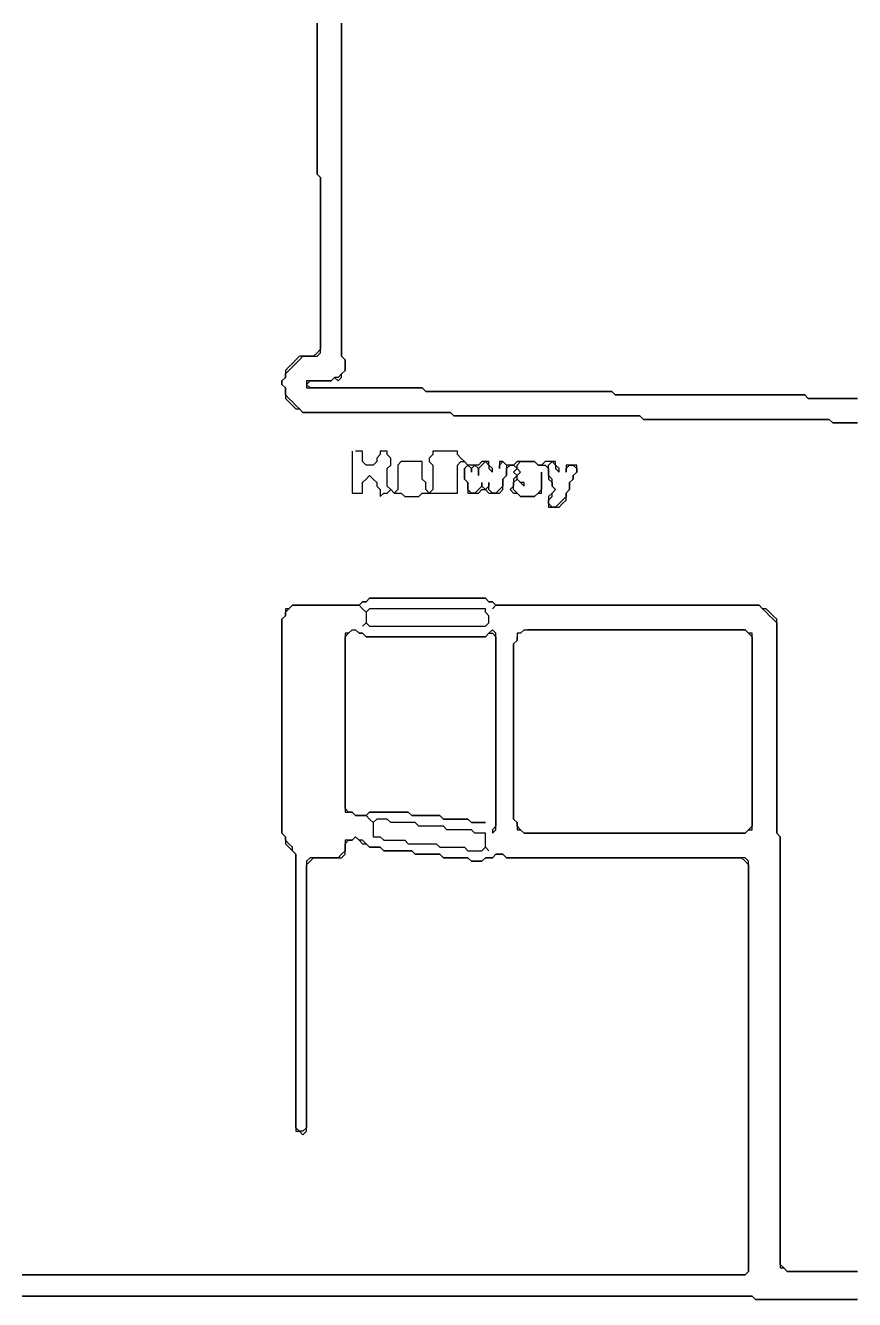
# Model space of a CAD drawing. Header units: metres. Extents: x 39 to 1548, y -1178 to -105.
# Drawn here: x 602.9 to 839.2, y -918 to -554.6 of the extents above; entities that cross this region are included whole.
import ezdxf

# ---------------------------------------------------------------- set-up
doc = ezdxf.new("R2010")
doc.units = ezdxf.units.M

msp = doc.modelspace()

# ---------------------------------------------------------------- linework, layer by layer
for points in [[(686, -554), (686, -555), (686, -556), (686, -557), (686, -558), (686, -559), (686, -560), (686, -561), (686, -562), (686, -563), (686, -564), (686, -565), (686, -566), (686, -567), (686, -568), (686, -569), (686, -570), (686, -571), (686, -572), (686, -573), (686, -574), (686, -575), (686, -576), (686, -577), (686, -578), (686, -579), (686, -580), (686, -581), (686, -582), (686, -583), (686, -584), (686, -585), (686, -586), (686, -587), (686, -588), (686, -589), (686, -590), (686, -591), (686, -592), (686, -593), (686, -594), (686, -595), (686, -596), (686, -597), (687, -598), (687, -599), (687, -600), (687, -601), (687, -602), (687, -603), (687, -604), (687, -605), (687, -606), (687, -607), (687, -608), (687, -609), (687, -610), (687, -611), (687, -612), (687, -613), (687, -614), (687, -615), (687, -616), (687, -617), (687, -618), (687, -619), (687, -620), (687, -621), (687, -622), (687, -623), (687, -624), (687, -625), (687, -626), (687, -627), (687, -628), (687, -629), (687, -630), (687, -631), (687, -632), (687, -633), (687, -634), (687, -635), (687, -636), (687, -637), (687, -638), (687, -639), (687, -640), (687, -641), (687, -642), (687, -643), (687, -644), (687, -645), (687, -646), (687, -647), (686, -648), (685, -649), (684, -649), (683, -649), (682, -649), (681, -649), (680, -650), (679, -651), (678, -652), (677, -653), (677, -654), (677, -655), (676, -656), (676, -657), (677, -658), (677, -659), (677, -660), (677, -661), (678, -662), (679, -663), (680, -664), (681, -664), (682, -665), (683, -665), (684, -665), (685, -665), (686, -665), (687, -665), (688, -665), (689, -665), (690, -665), (691, -665), (692, -665), (693, -665), (694, -665), (695, -665), (696, -665), (697, -665), (698, -665), (699, -665), (700, -665), (701, -665), (702, -665), (703, -665), (704, -665), (705, -665), (706, -665), (707, -665), (708, -665), (709, -665), (710, -665), (711, -665), (712, -665), (713, -665), (714, -665), (715, -665), (716, -665), (717, -665), (718, -665), (719, -665), (720, -665), (721, -665), (722, -665), (723, -665), (724, -665), (725, -666), (726, -666), (727, -666), (728, -666), (729, -666), (730, -666), (731, -666), (732, -666), (733, -666), (734, -666), (735, -666), (736, -666), (737, -666), (738, -666), (739, -666), (740, -666), (741, -666), (742, -666), (743, -666), (744, -666), (745, -666), (746, -666), (747, -666), (748, -666), (749, -666), (750, -666), (751, -666), (752, -666), (753, -666), (754, -666), (755, -666), (756, -666), (757, -666), (758, -666), (759, -666), (760, -666), (761, -666), (762, -666), (763, -666), (764, -666), (765, -666), (766, -666), (767, -666), (768, -666), (769, -666), (770, -666), (771, -666), (772, -666), (773, -666), (774, -666), (775, -666), (776, -666), (777, -666), (778, -666), (779, -667), (780, -667), (781, -667), (782, -667), (783, -667), (784, -667), (785, -667), (786, -667), (787, -667), (788, -667), (789, -667), (790, -667), (791, -667), (792, -667), (793, -667), (794, -667), (795, -667), (796, -667), (797, -667), (798, -667), (799, -667), (800, -667), (801, -667), (802, -667), (803, -667), (804, -667), (805, -667), (806, -667), (807, -667), (808, -667), (809, -667), (810, -667), (811, -667), (812, -667), (813, -667), (814, -667), (815, -667), (816, -667), (817, -667), (818, -667), (819, -667), (820, -667), (821, -667), (822, -667), (823, -667), (824, -667), (825, -667), (826, -667), (827, -667), (828, -667), (829, -667), (830, -667), (831, -667), (832, -667), (833, -668), (834, -668), (835, -668), (836, -668), (837, -668), (838, -668), (839, -668), (840, -668)], [(840, -668), (839, -668), (838, -668), (837, -668), (836, -668), (835, -668), (834, -668), (833, -668), (832, -667), (831, -667), (830, -667), (829, -667), (828, -667), (827, -667), (826, -667), (825, -667), (824, -667), (823, -667), (822, -667), (821, -667), (820, -667), (819, -667), (818, -667), (817, -667), (816, -667), (815, -667), (814, -667), (813, -667), (812, -667), (811, -667), (810, -667), (809, -667), (808, -667), (807, -667), (806, -667), (805, -667), (804, -667), (803, -667), (802, -667), (801, -667), (800, -667), (799, -667), (798, -667), (797, -667), (796, -667), (795, -667), (794, -667), (793, -667), (792, -667), (791, -667), (790, -667), (789, -667), (788, -667), (787, -667), (786, -667), (785, -667), (784, -667), (783, -667), (782, -667), (781, -667), (780, -667), (779, -667), (778, -666), (777, -666), (776, -666), (775, -666), (774, -666), (773, -666), (772, -666), (771, -666), (770, -666), (769, -666), (768, -666), (767, -666), (766, -666), (765, -666), (764, -666), (763, -666), (762, -666), (761, -666), (760, -666), (759, -666), (758, -666), (757, -666), (756, -666), (755, -666), (754, -666), (753, -666), (752, -666), (751, -666), (750, -666), (749, -666), (748, -666), (747, -666), (746, -666), (745, -666), (744, -666), (743, -666), (742, -666), (741, -666), (740, -666), (739, -666), (738, -666), (737, -666), (736, -666), (735, -666), (734, -666), (733, -666), (732, -666), (731, -666), (730, -666), (729, -666), (728, -666), (727, -666), (726, -666), (725, -666), (724, -665), (723, -665), (722, -665), (721, -665), (720, -665), (719, -665), (718, -665), (717, -665), (716, -665), (715, -665), (714, -665), (713, -665), (712, -665), (711, -665), (710, -665), (709, -665), (708, -665), (707, -665), (706, -665), (705, -665), (704, -665), (703, -665), (702, -665), (701, -665), (700, -665), (699, -665), (698, -665), (697, -665), (696, -665), (695, -665), (694, -665), (693, -665), (692, -665), (691, -665), (690, -665), (689, -665), (688, -665), (687, -665), (686, -665), (685, -665), (684, -665), (683, -665), (682, -665), (681, -664), (680, -663), (679, -662), (678, -661), (677, -660), (677, -659), (677, -658), (676, -657), (676, -656), (677, -655), (677, -654), (678, -653), (679, -652), (680, -651), (681, -650), (682, -649), (683, -649), (684, -649), (685, -649), (686, -649), (687, -648), (687, -647), (687, -646), (687, -645), (687, -644), (687, -643), (687, -642), (687, -641), (687, -640), (687, -639), (687, -638), (687, -637), (687, -636), (687, -635), (687, -634), (687, -633), (687, -632), (687, -631), (687, -630), (687, -629), (687, -628), (687, -627), (687, -626), (687, -625), (687, -624), (687, -623), (687, -622), (687, -621), (687, -620), (687, -619), (687, -618), (687, -617), (687, -616), (687, -615), (687, -614), (687, -613), (687, -612), (687, -611), (687, -610), (687, -609), (687, -608), (687, -607), (687, -606), (687, -605), (687, -604), (687, -603), (687, -602), (687, -601), (687, -600), (687, -599), (687, -598), (686, -597), (686, -596), (686, -595), (686, -594), (686, -593), (686, -592), (686, -591), (686, -590), (686, -589), (686, -588), (686, -587), (686, -586), (686, -585), (686, -584), (686, -583), (686, -582), (686, -581), (686, -580), (686, -579), (686, -578), (686, -577), (686, -576), (686, -575), (686, -574), (686, -573), (686, -572), (686, -571), (686, -570), (686, -569), (686, -568), (686, -567), (686, -566), (686, -565), (686, -564), (686, -563), (686, -562), (686, -561), (686, -560), (686, -559), (686, -558), (686, -557), (686, -556), (686, -555), (686, -554)], [(840, -661), (839, -661), (838, -661), (837, -661), (836, -661), (835, -661), (834, -661), (833, -661), (832, -661), (831, -661), (830, -661), (829, -661), (828, -661), (827, -661), (826, -661), (825, -660), (824, -660), (823, -660), (822, -660), (821, -660), (820, -660), (819, -660), (818, -660), (817, -660), (816, -660), (815, -660), (814, -660), (813, -660), (812, -660), (811, -660), (810, -660), (809, -660), (808, -660), (807, -660), (806, -660), (805, -660), (804, -660), (803, -660), (802, -660), (801, -660), (800, -660), (799, -660), (798, -660), (797, -660), (796, -660), (795, -660), (794, -660), (793, -660), (792, -660), (791, -660), (790, -660), (789, -660), (788, -660), (787, -660), (786, -660), (785, -660), (784, -660), (783, -660), (782, -660), (781, -660), (780, -660), (779, -660), (778, -660), (777, -660), (776, -660), (775, -660), (774, -660), (773, -660), (772, -660), (771, -660), (770, -659), (769, -659), (768, -659), (767, -659), (766, -659), (765, -659), (764, -659), (763, -659), (762, -659), (761, -659), (760, -659), (759, -659), (758, -659), (757, -659), (756, -659), (755, -659), (754, -659), (753, -659), (752, -659), (751, -659), (750, -659), (749, -659), (748, -659), (747, -659), (746, -659), (745, -659), (744, -659), (743, -659), (742, -659), (741, -659), (740, -659), (739, -659), (738, -659), (737, -659), (736, -659), (735, -659), (734, -659), (733, -659), (732, -659), (731, -659), (730, -659), (729, -659), (728, -659), (727, -659), (726, -659), (725, -659), (724, -659), (723, -659), (722, -659), (721, -659), (720, -659), (719, -659), (718, -659), (717, -659), (716, -658), (715, -658), (714, -658), (713, -658), (712, -658), (711, -658), (710, -658), (709, -658), (708, -658), (707, -658), (706, -658), (705, -658), (704, -658), (703, -658), (702, -658), (701, -658), (700, -658), (699, -658), (698, -658), (697, -658), (696, -658), (695, -658), (694, -658), (693, -658), (692, -658), (691, -658), (690, -658), (689, -658), (688, -658), (687, -658), (686, -658), (685, -658), (684, -658), (683, -657), (684, -656), (685, -656), (686, -656), (687, -656), (688, -656), (689, -656), (690, -656), (691, -655), (692, -656), (693, -655), (693, -654), (694, -653), (694, -652), (694, -651), (694, -650), (693, -649), (693, -648), (693, -647), (693, -646), (693, -645), (693, -644), (693, -643), (693, -642), (693, -641), (693, -640), (693, -639), (693, -638), (693, -637), (693, -636), (693, -635), (693, -634), (693, -633), (693, -632), (693, -631), (693, -630), (693, -629), (693, -628), (693, -627), (693, -626), (693, -625), (693, -624), (693, -623), (693, -622), (693, -621), (693, -620), (693, -619), (693, -618), (693, -617), (693, -616), (693, -615), (693, -614), (693, -613), (693, -612), (693, -611), (693, -610), (693, -609), (693, -608), (693, -607), (693, -606), (693, -605), (693, -604), (693, -603), (693, -602), (693, -601), (693, -600), (693, -599), (693, -598), (693, -597), (693, -596), (693, -595), (693, -594), (693, -593), (693, -592), (693, -591), (693, -590), (693, -589), (693, -588), (693, -587), (693, -586), (693, -585), (693, -584), (693, -583), (693, -582), (693, -581), (693, -580), (693, -579), (693, -578), (693, -577), (693, -576), (693, -575), (693, -574), (693, -573), (693, -572), (693, -571), (693, -570), (693, -569), (693, -568), (693, -567), (693, -566), (693, -565), (693, -564), (693, -563), (693, -562), (693, -561), (693, -560), (693, -559), (693, -558), (693, -557), (693, -556), (693, -555), (693, -554)], [(693, -554), (693, -555), (693, -556), (693, -557), (693, -558), (693, -559), (693, -560), (693, -561), (693, -562), (693, -563), (693, -564), (693, -565), (693, -566), (693, -567), (693, -568), (693, -569), (693, -570), (693, -571), (693, -572), (693, -573), (693, -574), (693, -575), (693, -576), (693, -577), (693, -578), (693, -579), (693, -580), (693, -581), (693, -582), (693, -583), (693, -584), (693, -585), (693, -586), (693, -587), (693, -588), (693, -589), (693, -590), (693, -591), (693, -592), (693, -593), (693, -594), (693, -595), (693, -596), (693, -597), (693, -598), (693, -599), (693, -600), (693, -601), (693, -602), (693, -603), (693, -604), (693, -605), (693, -606), (693, -607), (693, -608), (693, -609), (693, -610), (693, -611), (693, -612), (693, -613), (693, -614), (693, -615), (693, -616), (693, -617), (693, -618), (693, -619), (693, -620), (693, -621), (693, -622), (693, -623), (693, -624), (693, -625), (693, -626), (693, -627), (693, -628), (693, -629), (693, -630), (693, -631), (693, -632), (693, -633), (693, -634), (693, -635), (693, -636), (693, -637), (693, -638), (693, -639), (693, -640), (693, -641), (693, -642), (693, -643), (693, -644), (693, -645), (693, -646), (693, -647), (693, -648), (693, -649), (694, -650), (694, -651), (694, -652), (694, -653), (693, -654), (692, -655), (691, -655), (690, -656), (689, -656), (688, -656), (687, -656), (686, -656), (685, -656), (684, -656), (683, -656), (683, -657), (683, -658), (684, -658), (685, -658), (686, -658), (687, -658), (688, -658), (689, -658), (690, -658), (691, -658), (692, -658), (693, -658), (694, -658), (695, -658), (696, -658), (697, -658), (698, -658), (699, -658), (700, -658), (701, -658), (702, -658), (703, -658), (704, -658), (705, -658), (706, -658), (707, -658), (708, -658), (709, -658), (710, -658), (711, -658), (712, -658), (713, -658), (714, -658), (715, -658), (716, -658), (717, -659), (718, -659), (719, -659), (720, -659), (721, -659), (722, -659), (723, -659), (724, -659), (725, -659), (726, -659), (727, -659), (728, -659), (729, -659), (730, -659), (731, -659), (732, -659), (733, -659), (734, -659), (735, -659), (736, -659), (737, -659), (738, -659), (739, -659), (740, -659), (741, -659), (742, -659), (743, -659), (744, -659), (745, -659), (746, -659), (747, -659), (748, -659), (749, -659), (750, -659), (751, -659), (752, -659), (753, -659), (754, -659), (755, -659), (756, -659), (757, -659), (758, -659), (759, -659), (760, -659), (761, -659), (762, -659), (763, -659), (764, -659), (765, -659), (766, -659), (767, -659), (768, -659), (769, -659), (770, -659), (771, -660), (772, -660), (773, -660), (774, -660), (775, -660), (776, -660), (777, -660), (778, -660), (779, -660), (780, -660), (781, -660), (782, -660), (783, -660), (784, -660), (785, -660), (786, -660), (787, -660), (788, -660), (789, -660), (790, -660), (791, -660), (792, -660), (793, -660), (794, -660), (795, -660), (796, -660), (797, -660), (798, -660), (799, -660), (800, -660), (801, -660), (802, -660), (803, -660), (804, -660), (805, -660), (806, -660), (807, -660), (808, -660), (809, -660), (810, -660), (811, -660), (812, -660), (813, -660), (814, -660), (815, -660), (816, -660), (817, -660), (818, -660), (819, -660), (820, -660), (821, -660), (822, -660), (823, -660), (824, -660), (825, -660), (826, -661), (827, -661), (828, -661), (829, -661), (830, -661), (831, -661), (832, -661), (833, -661), (834, -661), (835, -661), (836, -661), (837, -661), (838, -661), (839, -661), (840, -661)], [(696, -676), (696, -677), (696, -678), (696, -679), (696, -680), (696, -681), (696, -682), (696, -683), (696, -684), (696, -685), (696, -686), (696, -687), (696, -688), (697, -688), (698, -688), (699, -688), (699, -687), (699, -686), (699, -685), (700, -684), (701, -683), (702, -684), (703, -685), (703, -686), (704, -687), (704, -688), (704, -689), (705, -688), (706, -688), (707, -687), (708, -688), (709, -688), (710, -688), (711, -689), (712, -689), (713, -689), (714, -689), (715, -689), (716, -688), (717, -688), (718, -688), (719, -688), (720, -688), (721, -688), (722, -688), (723, -688), (724, -688), (725, -688), (726, -688), (726, -687), (726, -686), (726, -685), (726, -684), (726, -683), (726, -682), (726, -681), (726, -680), (727, -679), (728, -679), (729, -680), (728, -681), (728, -682), (728, -683), (728, -684), (729, -685), (729, -686), (729, -687), (729, -688), (730, -688), (731, -688), (732, -688), (733, -687), (734, -687), (735, -688), (736, -688), (737, -688), (738, -688), (739, -687), (739, -686), (739, -685), (739, -684), (740, -683), (740, -682), (740, -681), (741, -680), (742, -680), (743, -681), (742, -682), (743, -683), (742, -684), (742, -685), (742, -686), (741, -687), (742, -688), (743, -688), (744, -689), (745, -689), (746, -689), (747, -689), (748, -689), (749, -688), (750, -688), (750, -687), (750, -686), (750, -685), (750, -684), (750, -683), (750, -682), (750, -683), (750, -684), (750, -685), (750, -686), (750, -687), (749, -688), (748, -689), (747, -689), (746, -689), (745, -689), (744, -689), (743, -688), (742, -687), (742, -686), (742, -685), (743, -684), (744, -685), (745, -686), (745, -685), (744, -685), (743, -684), (743, -683), (744, -682), (743, -681), (743, -680), (744, -679), (745, -679), (746, -679), (747, -679), (748, -679), (749, -680), (750, -680), (751, -680), (752, -681), (752, -682), (752, -683), (752, -684), (753, -685), (753, -686), (754, -687), (753, -688), (752, -689), (752, -690), (752, -691), (752, -692), (753, -692), (754, -692), (755, -692), (756, -691), (757, -690), (757, -689), (757, -688), (758, -687), (758, -686), (758, -685), (759, -684), (759, -683), (760, -682), (760, -681), (760, -680), (759, -680), (758, -680), (757, -680), (757, -681), (757, -682), (757, -681), (758, -680), (759, -680), (760, -681), (760, -682), (759, -683), (759, -684), (758, -685), (758, -686), (758, -687), (757, -688), (757, -689), (756, -690), (755, -691), (754, -692), (753, -692), (752, -691), (752, -690), (753, -689), (753, -688), (754, -687), (753, -686), (753, -685), (753, -684), (752, -683), (752, -682), (752, -681), (752, -680), (753, -679), (754, -680), (754, -681), (755, -682), (755, -681), (754, -680), (754, -679), (753, -679), (752, -679), (751, -679), (750, -680), (749, -680), (748, -679), (747, -679), (746, -679), (745, -679), (744, -679), (743, -679), (742, -680), (741, -680), (740, -680), (739, -679), (738, -679), (738, -680), (738, -681), (738, -680), (739, -679), (740, -680), (740, -681), (740, -682), (740, -683), (739, -684), (739, -685), (739, -686), (738, -687), (737, -688), (736, -688), (735, -687), (735, -686), (735, -685), (735, -686), (734, -687), (733, -686), (733, -685), (733, -686), (732, -687), (731, -688), (730, -688), (729, -687), (729, -686), (729, -685), (728, -684), (728, -683), (728, -682), (728, -681), (729, -680), (730, -681), (730, -682), (730, -681), (731, -680), (732, -681), (732, -682), (732, -683), (732, -682), (732, -681), (733, -680), (734, -679), (735, -680), (735, -681), (736, -682), (736, -681), (735, -680), (735, -679), (734, -679), (733, -679), (732, -680), (731, -680), (730, -680), (729, -680), (728, -679), (727, -678), (726, -677), (726, -676), (725, -676), (724, -676), (723, -676), (722, -676), (721, -676), (720, -676), (719, -676), (719, -677), (718, -678), (718, -679), (719, -680), (719, -681), (719, -682), (719, -683), (719, -684), (719, -685), (719, -686), (719, -687), (718, -688), (717, -687), (717, -686), (717, -685), (716, -684), (716, -683), (716, -682), (716, -681), (716, -680), (716, -679), (715, -679), (714, -679), (713, -679), (712, -679), (711, -679), (710, -679), (709, -680), (709, -681), (709, -682), (709, -683), (709, -684), (709, -685), (709, -686), (709, -687), (708, -688), (707, -687), (706, -686), (706, -685), (706, -684), (706, -683), (706, -682), (706, -681), (707, -680), (707, -679), (707, -678), (706, -677), (706, -676), (705, -676), (704, -676), (704, -677), (703, -678), (703, -679), (702, -680), (701, -680), (700, -680), (699, -679), (699, -678), (699, -677), (699, -676), (698, -676), (697, -676)], [(840, -910), (839, -910), (838, -910), (837, -910), (836, -910), (835, -910), (834, -910), (833, -910), (832, -910), (831, -910), (830, -910), (829, -910), (828, -910), (827, -910), (826, -910), (825, -910), (824, -910), (823, -910), (822, -910), (821, -910), (820, -910), (819, -909), (818, -908), (818, -907), (818, -906), (818, -905), (818, -904), (818, -903), (818, -902), (818, -901), (818, -900), (818, -899), (818, -898), (818, -897), (818, -896), (818, -895), (818, -894), (818, -893), (818, -892), (818, -891), (818, -890), (818, -889), (818, -888), (818, -887), (818, -886), (818, -885), (818, -884), (818, -883), (818, -882), (818, -881), (818, -880), (818, -879), (818, -878), (818, -877), (818, -876), (818, -875), (818, -874), (818, -873), (818, -872), (818, -871), (818, -870), (818, -869), (818, -868), (818, -867), (818, -866), (818, -865), (818, -864), (818, -863), (818, -862), (818, -861), (818, -860), (818, -859), (818, -858), (818, -857), (818, -856), (818, -855), (818, -854), (818, -853), (818, -852), (818, -851), (818, -850), (818, -849), (818, -848), (818, -847), (818, -846), (818, -845), (818, -844), (818, -843), (818, -842), (818, -841), (818, -840), (818, -839), (818, -838), (818, -837), (818, -836), (818, -835), (818, -834), (818, -833), (818, -832), (818, -831), (818, -830), (818, -829), (818, -828), (818, -827), (818, -826), (818, -825), (818, -824), (818, -823), (818, -822), (818, -821), (818, -820), (818, -819), (818, -818), (818, -817), (818, -816), (818, -815), (818, -814), (818, -813), (818, -812), (818, -811), (818, -810), (818, -809), (818, -808), (818, -807), (818, -806), (818, -805), (818, -804), (818, -803), (818, -802), (818, -801), (818, -800), (818, -799), (818, -798), (818, -797), (818, -796), (818, -795), (818, -794), (818, -793), (818, -792), (818, -791), (818, -790), (818, -789), (818, -788), (818, -787), (818, -786), (817, -785), (817, -784), (817, -783), (817, -782), (817, -781), (817, -780), (817, -779), (817, -778), (817, -777), (817, -776), (817, -775), (817, -774), (817, -773), (817, -772), (817, -771), (817, -770), (817, -769), (817, -768), (817, -767), (817, -766), (817, -765), (817, -764), (817, -763), (817, -762), (817, -761), (817, -760), (817, -759), (817, -758), (817, -757), (817, -756), (817, -755), (817, -754), (817, -753), (817, -752), (817, -751), (817, -750), (817, -749), (817, -748), (817, -747), (817, -746), (817, -745), (817, -744), (817, -743), (817, -742), (817, -741), (817, -740), (817, -739), (817, -738), (817, -737), (817, -736), (817, -735), (817, -734), (817, -733), (817, -732), (817, -731), (817, -730), (817, -729), (817, -728), (817, -727), (817, -726), (817, -725), (817, -724), (816, -723), (815, -722), (814, -721), (813, -721), (812, -720), (811, -720), (810, -720), (809, -720), (808, -720), (807, -720), (806, -720), (805, -720), (804, -720), (803, -720), (802, -720), (801, -720), (800, -720), (799, -720), (798, -720), (797, -720), (796, -720), (795, -720), (794, -720), (793, -720), (792, -720), (791, -720), (790, -720), (789, -720), (788, -720), (787, -720), (786, -720), (785, -720), (784, -720), (783, -720), (782, -720), (781, -720), (780, -720), (779, -720), (778, -720), (777, -720), (776, -720), (775, -720), (774, -720), (773, -720), (772, -720), (771, -720), (770, -720), (769, -720), (768, -720), (767, -720), (766, -720), (765, -720), (764, -720), (763, -720), (762, -720), (761, -720), (760, -720), (759, -720), (758, -720), (757, -720), (756, -720), (755, -720), (754, -720), (753, -720), (752, -720), (751, -720), (750, -720), (749, -720), (748, -720), (747, -720), (746, -720), (745, -720), (744, -720), (743, -720), (742, -720), (741, -720), (740, -720), (739, -720), (738, -720), (737, -720), (736, -719), (735, -719), (734, -718), (733, -718), (732, -718), (731, -718), (730, -718), (729, -718), (728, -718), (727, -718), (726, -718), (725, -718), (724, -718), (723, -718), (722, -718), (721, -718), (720, -718), (719, -718), (718, -718), (717, -718), (716, -718), (715, -718), (714, -718), (713, -718), (712, -718), (711, -718), (710, -718), (709, -718), (708, -718), (707, -718), (706, -718), (705, -718), (704, -718), (703, -718), (702, -718), (701, -718), (700, -719), (699, -719), (698, -720), (697, -720), (696, -720), (695, -720), (694, -720), (693, -720), (692, -720), (691, -720), (690, -720), (689, -720), (688, -720), (687, -720), (686, -720), (685, -720), (684, -720), (683, -720), (682, -720), (681, -720), (680, -720), (679, -720), (678, -721), (677, -721), (677, -722), (677, -723), (676, -724), (676, -725), (676, -726), (676, -727), (676, -728), (676, -729), (676, -730), (676, -731), (676, -732), (676, -733), (676, -734), (676, -735), (676, -736), (676, -737), (676, -738), (676, -739), (676, -740), (676, -741), (676, -742), (676, -743), (676, -744), (676, -745), (676, -746), (676, -747), (676, -748), (676, -749), (676, -750), (676, -751), (676, -752), (676, -753), (676, -754), (676, -755), (676, -756), (676, -757), (676, -758), (676, -759), (676, -760), (676, -761), (676, -762), (676, -763), (676, -764), (676, -765), (676, -766), (676, -767), (676, -768), (676, -769), (676, -770), (676, -771), (676, -772), (676, -773), (676, -774), (676, -775), (676, -776), (676, -777), (676, -778), (676, -779), (676, -780), (676, -781), (676, -782), (676, -783), (676, -784), (676, -785), (677, -786), (677, -787), (677, -788), (678, -789), (679, -790), (680, -791), (680, -792), (680, -793), (680, -794), (680, -795), (680, -796), (680, -797), (680, -798), (680, -799), (680, -800), (680, -801), (680, -802), (680, -803), (680, -804), (680, -805), (680, -806), (680, -807), (680, -808), (680, -809), (680, -810), (680, -811), (680, -812), (680, -813), (680, -814), (680, -815), (680, -816), (680, -817), (680, -818), (680, -819), (680, -820), (680, -821), (680, -822), (680, -823), (680, -824), (680, -825), (680, -826), (680, -827), (680, -828), (680, -829), (680, -830), (680, -831), (680, -832), (680, -833), (680, -834), (680, -835), (680, -836), (680, -837), (680, -838), (680, -839), (680, -840), (680, -841), (680, -842), (680, -843), (680, -844), (680, -845), (680, -846), (680, -847), (680, -848), (680, -849), (680, -850), (680, -851), (680, -852), (680, -853), (680, -854), (680, -855), (680, -856), (680, -857), (680, -858), (680, -859), (680, -860), (680, -861), (680, -862), (680, -863), (680, -864), (680, -865), (680, -866), (680, -867), (680, -868), (680, -869), (680, -870), (681, -870), (682, -871), (683, -870), (683, -869), (683, -868), (683, -867), (683, -866), (683, -865), (683, -864), (683, -863), (683, -862), (683, -861), (683, -860), (683, -859), (683, -858), (683, -857), (683, -856), (683, -855), (683, -854), (683, -853), (683, -852), (683, -851), (683, -850), (683, -849), (683, -848), (683, -847), (683, -846), (683, -845), (683, -844), (683, -843), (683, -842), (683, -841), (683, -840), (683, -839), (683, -838), (683, -837), (683, -836), (683, -835), (683, -834), (683, -833), (683, -832), (683, -831), (683, -830), (683, -829), (683, -828), (683, -827), (683, -826), (683, -825), (683, -824), (683, -823), (683, -822), (683, -821), (683, -820), (683, -819), (683, -818), (683, -817), (683, -816), (683, -815), (683, -814), (683, -813), (683, -812), (683, -811), (683, -810), (683, -809), (683, -808), (683, -807), (683, -806), (683, -805), (683, -804), (683, -803), (683, -802), (683, -801), (683, -800), (683, -799), (683, -798), (683, -797), (683, -796), (683, -795), (683, -794), (684, -793), (685, -792), (686, -792), (687, -792), (688, -792), (689, -792), (690, -792), (691, -792), (692, -792), (693, -792), (694, -791), (694, -790), (694, -789), (694, -788), (695, -787), (696, -787), (697, -786), (698, -787), (699, -788), (700, -788), (701, -789), (702, -789), (703, -789), (704, -789), (705, -790), (706, -790), (707, -790), (708, -790), (709, -790), (710, -790), (711, -790), (712, -790), (713, -790), (714, -791), (715, -791), (716, -791), (717, -791), (718, -791), (719, -791), (720, -791), (721, -791), (722, -792), (723, -792), (724, -792), (725, -792), (726, -792), (727, -792), (728, -792), (729, -792), (730, -793), (731, -793), (732, -793), (733, -793), (734, -792), (735, -792), (736, -792), (737, -791), (738, -791), (739, -791), (740, -792), (741, -792), (742, -792), (743, -792), (744, -792), (745, -792), (746, -792), (747, -792), (748, -792), (749, -792), (750, -792), (751, -792), (752, -792), (753, -792), (754, -792), (755, -792), (756, -792), (757, -792), (758, -792), (759, -792), (760, -792), (761, -792), (762, -792), (763, -792), (764, -792), (765, -792), (766, -792), (767, -792), (768, -792), (769, -792), (770, -792), (771, -792), (772, -792), (773, -792), (774, -792), (775, -792), (776, -792), (777, -792), (778, -792), (779, -792), (780, -792), (781, -792), (782, -792), (783, -792), (784, -792), (785, -792), (786, -792), (787, -792), (788, -792), (789, -792), (790, -792), (791, -792), (792, -792), (793, -792), (794, -792), (795, -792), (796, -792), (797, -792), (798, -792), (799, -792), (800, -792), (801, -792), (802, -792), (803, -792), (804, -792), (805, -792), (806, -792), (807, -792), (808, -793), (809, -794), (809, -795), (809, -796), (809, -797), (809, -798), (809, -799), (809, -800), (809, -801), (809, -802), (809, -803), (809, -804), (809, -805), (809, -806), (809, -807), (809, -808), (809, -809), (809, -810), (809, -811), (809, -812), (809, -813), (809, -814), (809, -815), (809, -816), (809, -817), (809, -818), (809, -819), (809, -820), (809, -821), (809, -822), (809, -823), (809, -824), (809, -825), (809, -826), (809, -827), (809, -828), (809, -829), (809, -830), (809, -831), (809, -832), (809, -833), (809, -834), (809, -835), (809, -836), (809, -837), (809, -838), (809, -839), (809, -840), (809, -841), (809, -842), (809, -843), (809, -844), (809, -845), (809, -846), (809, -847), (809, -848), (809, -849), (809, -850), (809, -851), (809, -852), (809, -853), (809, -854), (809, -855), (809, -856), (809, -857), (809, -858), (809, -859), (809, -860), (809, -861), (809, -862), (809, -863), (809, -864), (809, -865), (809, -866), (809, -867), (809, -868), (809, -869), (809, -870), (809, -871), (809, -872), (809, -873), (809, -874), (809, -875), (809, -876), (809, -877), (809, -878), (809, -879), (809, -880), (809, -881), (809, -882), (809, -883), (809, -884), (809, -885), (809, -886), (809, -887), (809, -888), (809, -889), (809, -890), (809, -891), (809, -892), (809, -893), (809, -894), (809, -895), (809, -896), (809, -897), (809, -898), (809, -899), (809, -900), (809, -901), (809, -902), (809, -903), (809, -904), (809, -905), (809, -906), (809, -907), (809, -908), (809, -909), (809, -910), (808, -911), (807, -911), (806, -911), (805, -911), (804, -911), (803, -911), (802, -911), (801, -911), (800, -911), (799, -911), (798, -911), (797, -911), (796, -911), (795, -911), (794, -911), (793, -911), (792, -911), (791, -911), (790, -911), (789, -911), (788, -911), (787, -911), (786, -911), (785, -911), (784, -911), (783, -911), (782, -911), (781, -911), (780, -911), (779, -911), (778, -911), (777, -911), (776, -911), (775, -911), (774, -911), (773, -911), (772, -911), (771, -911), (770, -911), (769, -911), (768, -911), (767, -911), (766, -911), (765, -911), (764, -911), (763, -911), (762, -911), (761, -911), (760, -911), (759, -911), (758, -911), (757, -911), (756, -911), (755, -911), (754, -911), (753, -911), (752, -911), (751, -911), (750, -911), (749, -911), (748, -911), (747, -911), (746, -911), (745, -911), (744, -911), (743, -911), (742, -911), (741, -911), (740, -911), (739, -911), (738, -911), (737, -911), (736, -911), (735, -911), (734, -911), (733, -911), (732, -911), (731, -911), (730, -911), (729, -911), (728, -911), (727, -911), (726, -911), (725, -911), (724, -911), (723, -911), (722, -911), (721, -911), (720, -911), (719, -911), (718, -911), (717, -911), (716, -911), (715, -911), (714, -911), (713, -911), (712, -911), (711, -911), (710, -911), (709, -911), (708, -911), (707, -911), (706, -911), (705, -911), (704, -911), (703, -911), (702, -911), (701, -911), (700, -911), (699, -911), (698, -911), (697, -911), (696, -911), (695, -911), (694, -911), (693, -911), (692, -911), (691, -911), (690, -911), (689, -911), (688, -911), (687, -911), (686, -911), (685, -911), (684, -911), (683, -911), (682, -911), (681, -911), (680, -911), (679, -911), (678, -911), (677, -911), (676, -911), (675, -911), (674, -911), (673, -911), (672, -911), (671, -911), (670, -911), (669, -911), (668, -911), (667, -911), (666, -911), (665, -911), (664, -911), (663, -911), (662, -911), (661, -911), (660, -911), (659, -911), (658, -911), (657, -911), (656, -911), (655, -911), (654, -911), (653, -911), (652, -911), (651, -911), (650, -911), (649, -911), (648, -911), (647, -911), (646, -911), (645, -911), (644, -911), (643, -911), (642, -911), (641, -911), (640, -911), (639, -911), (638, -911), (637, -911), (636, -911), (635, -911), (634, -911), (633, -911), (632, -911), (631, -911), (630, -911), (629, -911), (628, -911), (627, -911), (626, -911), (625, -911), (624, -911), (623, -911), (622, -911), (621, -911), (620, -911), (619, -911), (618, -911), (617, -911), (616, -911), (615, -911), (614, -911), (613, -911), (612, -911), (611, -911), (610, -911), (609, -911), (608, -911), (607, -911), (606, -911), (605, -911), (604, -911), (603, -911), (602, -911)], [(602, -911), (603, -911), (604, -911), (605, -911), (606, -911), (607, -911), (608, -911), (609, -911), (610, -911), (611, -911), (612, -911), (613, -911), (614, -911), (615, -911), (616, -911), (617, -911), (618, -911), (619, -911), (620, -911), (621, -911), (622, -911), (623, -911), (624, -911), (625, -911), (626, -911), (627, -911), (628, -911), (629, -911), (630, -911), (631, -911), (632, -911), (633, -911), (634, -911), (635, -911), (636, -911), (637, -911), (638, -911), (639, -911), (640, -911), (641, -911), (642, -911), (643, -911), (644, -911), (645, -911), (646, -911), (647, -911), (648, -911), (649, -911), (650, -911), (651, -911), (652, -911), (653, -911), (654, -911), (655, -911), (656, -911), (657, -911), (658, -911), (659, -911), (660, -911), (661, -911), (662, -911), (663, -911), (664, -911), (665, -911), (666, -911), (667, -911), (668, -911), (669, -911), (670, -911), (671, -911), (672, -911), (673, -911), (674, -911), (675, -911), (676, -911), (677, -911), (678, -911), (679, -911), (680, -911), (681, -911), (682, -911), (683, -911), (684, -911), (685, -911), (686, -911), (687, -911), (688, -911), (689, -911), (690, -911), (691, -911), (692, -911), (693, -911), (694, -911), (695, -911), (696, -911), (697, -911), (698, -911), (699, -911), (700, -911), (701, -911), (702, -911), (703, -911), (704, -911), (705, -911), (706, -911), (707, -911), (708, -911), (709, -911), (710, -911), (711, -911), (712, -911), (713, -911), (714, -911), (715, -911), (716, -911), (717, -911), (718, -911), (719, -911), (720, -911), (721, -911), (722, -911), (723, -911), (724, -911), (725, -911), (726, -911), (727, -911), (728, -911), (729, -911), (730, -911), (731, -911), (732, -911), (733, -911), (734, -911), (735, -911), (736, -911), (737, -911), (738, -911), (739, -911), (740, -911), (741, -911), (742, -911), (743, -911), (744, -911), (745, -911), (746, -911), (747, -911), (748, -911), (749, -911), (750, -911), (751, -911), (752, -911), (753, -911), (754, -911), (755, -911), (756, -911), (757, -911), (758, -911), (759, -911), (760, -911), (761, -911), (762, -911), (763, -911), (764, -911), (765, -911), (766, -911), (767, -911), (768, -911), (769, -911), (770, -911), (771, -911), (772, -911), (773, -911), (774, -911), (775, -911), (776, -911), (777, -911), (778, -911), (779, -911), (780, -911), (781, -911), (782, -911), (783, -911), (784, -911), (785, -911), (786, -911), (787, -911), (788, -911), (789, -911), (790, -911), (791, -911), (792, -911), (793, -911), (794, -911), (795, -911), (796, -911), (797, -911), (798, -911), (799, -911), (800, -911), (801, -911), (802, -911), (803, -911), (804, -911), (805, -911), (806, -911), (807, -911), (808, -911), (809, -910), (809, -909), (809, -908), (809, -907), (809, -906), (809, -905), (809, -904), (809, -903), (809, -902), (809, -901), (809, -900), (809, -899), (809, -898), (809, -897), (809, -896), (809, -895), (809, -894), (809, -893), (809, -892), (809, -891), (809, -890), (809, -889), (809, -888), (809, -887), (809, -886), (809, -885), (809, -884), (809, -883), (809, -882), (809, -881), (809, -880), (809, -879), (809, -878), (809, -877), (809, -876), (809, -875), (809, -874), (809, -873), (809, -872), (809, -871), (809, -870), (809, -869), (809, -868), (809, -867), (809, -866), (809, -865), (809, -864), (809, -863), (809, -862), (809, -861), (809, -860), (809, -859), (809, -858), (809, -857), (809, -856), (809, -855), (809, -854), (809, -853), (809, -852), (809, -851), (809, -850), (809, -849), (809, -848), (809, -847), (809, -846), (809, -845), (809, -844), (809, -843), (809, -842), (809, -841), (809, -840), (809, -839), (809, -838), (809, -837), (809, -836), (809, -835), (809, -834), (809, -833), (809, -832), (809, -831), (809, -830), (809, -829), (809, -828), (809, -827), (809, -826), (809, -825), (809, -824), (809, -823), (809, -822), (809, -821), (809, -820), (809, -819), (809, -818), (809, -817), (809, -816), (809, -815), (809, -814), (809, -813), (809, -812), (809, -811), (809, -810), (809, -809), (809, -808), (809, -807), (809, -806), (809, -805), (809, -804), (809, -803), (809, -802), (809, -801), (809, -800), (809, -799), (809, -798), (809, -797), (809, -796), (809, -795), (809, -794), (809, -793), (808, -792), (807, -792), (806, -792), (805, -792), (804, -792), (803, -792), (802, -792), (801, -792), (800, -792), (799, -792), (798, -792), (797, -792), (796, -792), (795, -792), (794, -792), (793, -792), (792, -792), (791, -792), (790, -792), (789, -792), (788, -792), (787, -792), (786, -792), (785, -792), (784, -792), (783, -792), (782, -792), (781, -792), (780, -792), (779, -792), (778, -792), (777, -792), (776, -792), (775, -792), (774, -792), (773, -792), (772, -792), (771, -792), (770, -792), (769, -792), (768, -792), (767, -792), (766, -792), (765, -792), (764, -792), (763, -792), (762, -792), (761, -792), (760, -792), (759, -792), (758, -792), (757, -792), (756, -792), (755, -792), (754, -792), (753, -792), (752, -792), (751, -792), (750, -792), (749, -792), (748, -792), (747, -792), (746, -792), (745, -792), (744, -792), (743, -792), (742, -792), (741, -792), (740, -792), (739, -791), (738, -791), (737, -791), (736, -792), (735, -792), (734, -792), (733, -793), (732, -793), (731, -793), (730, -793), (729, -792), (728, -792), (727, -792), (726, -792), (725, -792), (724, -792), (723, -792), (722, -792), (721, -791), (720, -791), (719, -791), (718, -791), (717, -791), (716, -791), (715, -791), (714, -791), (713, -790), (712, -790), (711, -790), (710, -790), (709, -790), (708, -790), (707, -790), (706, -790), (705, -790), (704, -789), (703, -789), (702, -789), (701, -789), (700, -788), (699, -787), (698, -787), (697, -786), (696, -787), (695, -787), (694, -787), (694, -788), (694, -789), (694, -790), (693, -791), (692, -792), (691, -792), (690, -792), (689, -792), (688, -792), (687, -792), (686, -792), (685, -792), (684, -792), (683, -793), (683, -794), (683, -795), (683, -796), (683, -797), (683, -798), (683, -799), (683, -800), (683, -801), (683, -802), (683, -803), (683, -804), (683, -805), (683, -806), (683, -807), (683, -808), (683, -809), (683, -810), (683, -811), (683, -812), (683, -813), (683, -814), (683, -815), (683, -816), (683, -817), (683, -818), (683, -819), (683, -820), (683, -821), (683, -822), (683, -823), (683, -824), (683, -825), (683, -826), (683, -827), (683, -828), (683, -829), (683, -830), (683, -831), (683, -832), (683, -833), (683, -834), (683, -835), (683, -836), (683, -837), (683, -838), (683, -839), (683, -840), (683, -841), (683, -842), (683, -843), (683, -844), (683, -845), (683, -846), (683, -847), (683, -848), (683, -849), (683, -850), (683, -851), (683, -852), (683, -853), (683, -854), (683, -855), (683, -856), (683, -857), (683, -858), (683, -859), (683, -860), (683, -861), (683, -862), (683, -863), (683, -864), (683, -865), (683, -866), (683, -867), (683, -868), (683, -869), (682, -870), (681, -870), (680, -869), (680, -868), (680, -867), (680, -866), (680, -865), (680, -864), (680, -863), (680, -862), (680, -861), (680, -860), (680, -859), (680, -858), (680, -857), (680, -856), (680, -855), (680, -854), (680, -853), (680, -852), (680, -851), (680, -850), (680, -849), (680, -848), (680, -847), (680, -846), (680, -845), (680, -844), (680, -843), (680, -842), (680, -841), (680, -840), (680, -839), (680, -838), (680, -837), (680, -836), (680, -835), (680, -834), (680, -833), (680, -832), (680, -831), (680, -830), (680, -829), (680, -828), (680, -827), (680, -826), (680, -825), (680, -824), (680, -823), (680, -822), (680, -821), (680, -820), (680, -819), (680, -818), (680, -817), (680, -816), (680, -815), (680, -814), (680, -813), (680, -812), (680, -811), (680, -810), (680, -809), (680, -808), (680, -807), (680, -806), (680, -805), (680, -804), (680, -803), (680, -802), (680, -801), (680, -800), (680, -799), (680, -798), (680, -797), (680, -796), (680, -795), (680, -794), (680, -793), (680, -792), (680, -791), (679, -790), (679, -789), (678, -788), (677, -787), (677, -786), (676, -785), (676, -784), (676, -783), (676, -782), (676, -781), (676, -780), (676, -779), (676, -778), (676, -777), (676, -776), (676, -775), (676, -774), (676, -773), (676, -772), (676, -771), (676, -770), (676, -769), (676, -768), (676, -767), (676, -766), (676, -765), (676, -764), (676, -763), (676, -762), (676, -761), (676, -760), (676, -759), (676, -758), (676, -757), (676, -756), (676, -755), (676, -754), (676, -753), (676, -752), (676, -751), (676, -750), (676, -749), (676, -748), (676, -747), (676, -746), (676, -745), (676, -744), (676, -743), (676, -742), (676, -741), (676, -740), (676, -739), (676, -738), (676, -737), (676, -736), (676, -735), (676, -734), (676, -733), (676, -732), (676, -731), (676, -730), (676, -729), (676, -728), (676, -727), (676, -726), (676, -725), (676, -724), (677, -723), (677, -722), (678, -721), (679, -720), (680, -720), (681, -720), (682, -720), (683, -720), (684, -720), (685, -720), (686, -720), (687, -720), (688, -720), (689, -720), (690, -720), (691, -720), (692, -720), (693, -720), (694, -720), (695, -720), (696, -720), (697, -720), (698, -720), (699, -721), (700, -722), (700, -723), (700, -724), (700, -725), (699, -726), (700, -725), (701, -726), (702, -726), (703, -726), (704, -726), (705, -726), (706, -726), (707, -726), (708, -726), (709, -726), (710, -726), (711, -726), (712, -726), (713, -726), (714, -726), (715, -726), (716, -726), (717, -726), (718, -726), (719, -726), (720, -726), (721, -726), (722, -726), (723, -726), (724, -726), (725, -726), (726, -726), (727, -726), (728, -726), (729, -726), (730, -726), (731, -726), (732, -726), (733, -726), (734, -726), (735, -725), (735, -724), (735, -723), (734, -722), (734, -721), (733, -721), (732, -721), (731, -721), (730, -721), (729, -721), (728, -721), (727, -721), (726, -721), (725, -721), (724, -721), (723, -721), (722, -721), (721, -721), (720, -721), (719, -721), (718, -721), (717, -721), (716, -721), (715, -721), (714, -721), (713, -721), (712, -721), (711, -721), (710, -721), (709, -721), (708, -721), (707, -721), (706, -721), (705, -721), (704, -721), (703, -721), (702, -721), (701, -721), (700, -722), (699, -721), (698, -720), (699, -719), (700, -719), (701, -718), (702, -718), (703, -718), (704, -718), (705, -718), (706, -718), (707, -718), (708, -718), (709, -718), (710, -718), (711, -718), (712, -718), (713, -718), (714, -718), (715, -718), (716, -718), (717, -718), (718, -718), (719, -718), (720, -718), (721, -718), (722, -718), (723, -718), (724, -718), (725, -718), (726, -718), (727, -718), (728, -718), (729, -718), (730, -718), (731, -718), (732, -718), (733, -718), (734, -718), (735, -719), (736, -719), (737, -720), (736, -721), (737, -720), (738, -720), (739, -720), (740, -720), (741, -720), (742, -720), (743, -720), (744, -720), (745, -720), (746, -720), (747, -720), (748, -720), (749, -720), (750, -720), (751, -720), (752, -720), (753, -720), (754, -720), (755, -720), (756, -720), (757, -720), (758, -720), (759, -720), (760, -720), (761, -720), (762, -720), (763, -720), (764, -720), (765, -720), (766, -720), (767, -720), (768, -720), (769, -720), (770, -720), (771, -720), (772, -720), (773, -720), (774, -720), (775, -720), (776, -720), (777, -720), (778, -720), (779, -720), (780, -720), (781, -720), (782, -720), (783, -720), (784, -720), (785, -720), (786, -720), (787, -720), (788, -720), (789, -720), (790, -720), (791, -720), (792, -720), (793, -720), (794, -720), (795, -720), (796, -720), (797, -720), (798, -720), (799, -720), (800, -720), (801, -720), (802, -720), (803, -720), (804, -720), (805, -720), (806, -720), (807, -720), (808, -720), (809, -720), (810, -720), (811, -720), (812, -720), (813, -721), (814, -722), (815, -723), (816, -724), (817, -725), (817, -726), (817, -727), (817, -728), (817, -729), (817, -730), (817, -731), (817, -732), (817, -733), (817, -734), (817, -735), (817, -736), (817, -737), (817, -738), (817, -739), (817, -740), (817, -741), (817, -742), (817, -743), (817, -744), (817, -745), (817, -746), (817, -747), (817, -748), (817, -749), (817, -750), (817, -751), (817, -752), (817, -753), (817, -754), (817, -755), (817, -756), (817, -757), (817, -758), (817, -759), (817, -760), (817, -761), (817, -762), (817, -763), (817, -764), (817, -765), (817, -766), (817, -767), (817, -768), (817, -769), (817, -770), (817, -771), (817, -772), (817, -773), (817, -774), (817, -775), (817, -776), (817, -777), (817, -778), (817, -779), (817, -780), (817, -781), (817, -782), (817, -783), (817, -784), (817, -785), (818, -786), (818, -787), (818, -788), (818, -789), (818, -790), (818, -791), (818, -792), (818, -793), (818, -794), (818, -795), (818, -796), (818, -797), (818, -798), (818, -799), (818, -800), (818, -801), (818, -802), (818, -803), (818, -804), (818, -805), (818, -806), (818, -807), (818, -808), (818, -809), (818, -810), (818, -811), (818, -812), (818, -813), (818, -814), (818, -815), (818, -816), (818, -817), (818, -818), (818, -819), (818, -820), (818, -821), (818, -822), (818, -823), (818, -824), (818, -825), (818, -826), (818, -827), (818, -828), (818, -829), (818, -830), (818, -831), (818, -832), (818, -833), (818, -834), (818, -835), (818, -836), (818, -837), (818, -838), (818, -839), (818, -840), (818, -841), (818, -842), (818, -843), (818, -844), (818, -845), (818, -846), (818, -847), (818, -848), (818, -849), (818, -850), (818, -851), (818, -852), (818, -853), (818, -854), (818, -855), (818, -856), (818, -857), (818, -858), (818, -859), (818, -860), (818, -861), (818, -862), (818, -863), (818, -864), (818, -865), (818, -866), (818, -867), (818, -868), (818, -869), (818, -870), (818, -871), (818, -872), (818, -873), (818, -874), (818, -875), (818, -876), (818, -877), (818, -878), (818, -879), (818, -880), (818, -881), (818, -882), (818, -883), (818, -884), (818, -885), (818, -886), (818, -887), (818, -888), (818, -889), (818, -890), (818, -891), (818, -892), (818, -893), (818, -894), (818, -895), (818, -896), (818, -897), (818, -898), (818, -899), (818, -900), (818, -901), (818, -902), (818, -903), (818, -904), (818, -905), (818, -906), (818, -907), (818, -908), (818, -909), (819, -909), (820, -910), (821, -910), (822, -910), (823, -910), (824, -910), (825, -910), (826, -910), (827, -910), (828, -910), (829, -910), (830, -910), (831, -910), (832, -910), (833, -910), (834, -910), (835, -910), (836, -910), (837, -910), (838, -910), (839, -910), (840, -910)], [(696, -727), (695, -728), (694, -728), (694, -729), (694, -730), (694, -731), (694, -732), (694, -733), (694, -734), (694, -735), (694, -736), (694, -737), (694, -738), (694, -739), (694, -740), (694, -741), (694, -742), (694, -743), (694, -744), (694, -745), (694, -746), (694, -747), (694, -748), (694, -749), (694, -750), (694, -751), (694, -752), (694, -753), (694, -754), (694, -755), (694, -756), (694, -757), (694, -758), (694, -759), (694, -760), (694, -761), (694, -762), (694, -763), (694, -764), (694, -765), (694, -766), (694, -767), (694, -768), (694, -769), (694, -770), (694, -771), (694, -772), (694, -773), (694, -774), (694, -775), (694, -776), (694, -777), (694, -778), (694, -779), (695, -779), (696, -779), (697, -780), (698, -780), (699, -780), (700, -780), (701, -781), (702, -782), (702, -783), (702, -784), (702, -785), (702, -786), (703, -786), (704, -786), (705, -787), (706, -787), (707, -787), (708, -787), (709, -787), (710, -787), (711, -787), (712, -788), (713, -788), (714, -788), (715, -788), (716, -788), (717, -788), (718, -788), (719, -788), (720, -788), (721, -789), (722, -789), (723, -789), (724, -789), (725, -789), (726, -789), (727, -789), (728, -789), (729, -790), (730, -790), (731, -790), (732, -790), (733, -790), (734, -789), (735, -790), (734, -789), (734, -788), (734, -787), (734, -786), (734, -785), (733, -785), (732, -785), (731, -785), (730, -784), (729, -784), (728, -784), (727, -784), (726, -784), (725, -784), (724, -784), (723, -784), (722, -783), (721, -783), (720, -783), (719, -783), (718, -783), (717, -783), (716, -783), (715, -783), (714, -782), (713, -782), (712, -782), (711, -782), (710, -782), (709, -782), (708, -782), (707, -782), (706, -781), (705, -781), (704, -781), (703, -781), (702, -782), (701, -781), (700, -780), (701, -779), (702, -779), (703, -779), (704, -779), (705, -779), (706, -779), (707, -779), (708, -779), (709, -779), (710, -779), (711, -779), (712, -779), (713, -780), (714, -780), (715, -780), (716, -780), (717, -780), (718, -780), (719, -780), (720, -780), (721, -780), (722, -781), (723, -781), (724, -781), (725, -781), (726, -781), (727, -781), (728, -781), (729, -781), (730, -782), (731, -782), (732, -782), (733, -782), (734, -782), (733, -782), (732, -782), (731, -782), (730, -782), (729, -781), (728, -781), (727, -781), (726, -781), (725, -781), (724, -781), (723, -781), (722, -781), (721, -780), (720, -780), (719, -780), (718, -780), (717, -780), (716, -780), (715, -780), (714, -780), (713, -780), (712, -779), (711, -779), (710, -779), (709, -779), (708, -779), (707, -779), (706, -779), (705, -779), (704, -779), (703, -779), (702, -779), (701, -779), (700, -780), (699, -780), (698, -780), (697, -780), (696, -779), (695, -779), (694, -778), (694, -777), (694, -776), (694, -775), (694, -774), (694, -773), (694, -772), (694, -771), (694, -770), (694, -769), (694, -768), (694, -767), (694, -766), (694, -765), (694, -764), (694, -763), (694, -762), (694, -761), (694, -760), (694, -759), (694, -758), (694, -757), (694, -756), (694, -755), (694, -754), (694, -753), (694, -752), (694, -751), (694, -750), (694, -749), (694, -748), (694, -747), (694, -746), (694, -745), (694, -744), (694, -743), (694, -742), (694, -741), (694, -740), (694, -739), (694, -738), (694, -737), (694, -736), (694, -735), (694, -734), (694, -733), (694, -732), (694, -731), (694, -730), (694, -729), (695, -728), (696, -727), (697, -727), (698, -728), (699, -728), (700, -729), (701, -729), (702, -729), (703, -729), (704, -729), (705, -729), (706, -729), (707, -729), (708, -729), (709, -729), (710, -729), (711, -729), (712, -729), (713, -729), (714, -729), (715, -729), (716, -729), (717, -729), (718, -729), (719, -729), (720, -729), (721, -729), (722, -729), (723, -729), (724, -729), (725, -729), (726, -729), (727, -729), (728, -729), (729, -729), (730, -729), (731, -729), (732, -729), (733, -729), (734, -729), (735, -728), (736, -728), (737, -729), (737, -730), (737, -731), (737, -732), (737, -733), (737, -734), (737, -735), (737, -736), (737, -737), (737, -738), (737, -739), (737, -740), (737, -741), (737, -742), (737, -743), (737, -744), (737, -745), (737, -746), (737, -747), (737, -748), (737, -749), (737, -750), (737, -751), (737, -752), (737, -753), (737, -754), (737, -755), (737, -756), (737, -757), (737, -758), (737, -759), (737, -760), (737, -761), (737, -762), (737, -763), (737, -764), (737, -765), (737, -766), (737, -767), (737, -768), (737, -769), (737, -770), (737, -771), (737, -772), (737, -773), (737, -774), (737, -775), (737, -776), (737, -777), (737, -778), (737, -779), (737, -780), (737, -781), (737, -782), (737, -783), (736, -784), (736, -785), (737, -784), (737, -783), (737, -782), (737, -781), (737, -780), (737, -779), (737, -778), (737, -777), (737, -776), (737, -775), (737, -774), (737, -773), (737, -772), (737, -771), (737, -770), (737, -769), (737, -768), (737, -767), (737, -766), (737, -765), (737, -764), (737, -763), (737, -762), (737, -761), (737, -760), (737, -759), (737, -758), (737, -757), (737, -756), (737, -755), (737, -754), (737, -753), (737, -752), (737, -751), (737, -750), (737, -749), (737, -748), (737, -747), (737, -746), (737, -745), (737, -744), (737, -743), (737, -742), (737, -741), (737, -740), (737, -739), (737, -738), (737, -737), (737, -736), (737, -735), (737, -734), (737, -733), (737, -732), (737, -731), (737, -730), (737, -729), (737, -728), (736, -727), (735, -728), (734, -729), (733, -729), (732, -729), (731, -729), (730, -729), (729, -729), (728, -729), (727, -729), (726, -729), (725, -729), (724, -729), (723, -729), (722, -729), (721, -729), (720, -729), (719, -729), (718, -729), (717, -729), (716, -729), (715, -729), (714, -729), (713, -729), (712, -729), (711, -729), (710, -729), (709, -729), (708, -729), (707, -729), (706, -729), (705, -729), (704, -729), (703, -729), (702, -729), (701, -729), (700, -729), (699, -728), (698, -728), (697, -727)], [(744, -728), (745, -727), (746, -727), (747, -727), (748, -727), (749, -727), (750, -727), (751, -727), (752, -727), (753, -727), (754, -727), (755, -727), (756, -727), (757, -727), (758, -727), (759, -727), (760, -727), (761, -727), (762, -727), (763, -727), (764, -727), (765, -727), (766, -727), (767, -727), (768, -727), (769, -727), (770, -727), (771, -727), (772, -727), (773, -727), (774, -727), (775, -727), (776, -727), (777, -727), (778, -727), (779, -727), (780, -727), (781, -727), (782, -727), (783, -727), (784, -727), (785, -727), (786, -727), (787, -727), (788, -727), (789, -727), (790, -727), (791, -727), (792, -727), (793, -727), (794, -727), (795, -727), (796, -727), (797, -727), (798, -727), (799, -727), (800, -727), (801, -727), (802, -727), (803, -727), (804, -727), (805, -727), (806, -727), (807, -727), (808, -727), (809, -728), (810, -729), (810, -730), (810, -731), (810, -732), (810, -733), (810, -734), (810, -735), (810, -736), (810, -737), (810, -738), (810, -739), (810, -740), (810, -741), (810, -742), (810, -743), (810, -744), (810, -745), (810, -746), (810, -747), (810, -748), (810, -749), (810, -750), (810, -751), (810, -752), (810, -753), (810, -754), (810, -755), (810, -756), (810, -757), (810, -758), (810, -759), (810, -760), (810, -761), (810, -762), (810, -763), (810, -764), (810, -765), (810, -766), (810, -767), (810, -768), (810, -769), (810, -770), (810, -771), (810, -772), (810, -773), (810, -774), (810, -775), (810, -776), (810, -777), (810, -778), (810, -779), (810, -780), (810, -781), (810, -782), (810, -783), (809, -784), (808, -785), (807, -785), (806, -785), (805, -785), (804, -785), (803, -785), (802, -785), (801, -785), (800, -785), (799, -785), (798, -785), (797, -785), (796, -785), (795, -785), (794, -785), (793, -785), (792, -785), (791, -785), (790, -785), (789, -785), (788, -785), (787, -785), (786, -785), (785, -785), (784, -785), (783, -785), (782, -785), (781, -785), (780, -785), (779, -785), (778, -785), (777, -785), (776, -785), (775, -785), (774, -785), (773, -785), (772, -785), (771, -785), (770, -785), (769, -785), (768, -785), (767, -785), (766, -785), (765, -785), (764, -785), (763, -785), (762, -785), (761, -785), (760, -785), (759, -785), (758, -785), (757, -785), (756, -785), (755, -785), (754, -785), (753, -785), (752, -785), (751, -785), (750, -785), (749, -785), (748, -785), (747, -785), (746, -785), (745, -785), (744, -784), (743, -783), (743, -782), (742, -781), (742, -780), (742, -779), (742, -778), (742, -777), (742, -776), (742, -775), (742, -774), (742, -773), (742, -772), (742, -771), (742, -770), (742, -769), (742, -768), (742, -767), (742, -766), (742, -765), (742, -764), (742, -763), (742, -762), (742, -761), (742, -760), (742, -759), (742, -758), (742, -757), (742, -756), (742, -755), (742, -754), (742, -753), (742, -752), (742, -751), (742, -750), (742, -749), (742, -748), (742, -747), (742, -746), (742, -745), (742, -744), (742, -743), (742, -742), (742, -741), (742, -740), (742, -739), (742, -738), (742, -737), (742, -736), (742, -735), (742, -734), (742, -733), (742, -732), (742, -731), (743, -730), (743, -729)], [(745, -727), (744, -728), (743, -728), (743, -729), (743, -730), (742, -731), (742, -732), (742, -733), (742, -734), (742, -735), (742, -736), (742, -737), (742, -738), (742, -739), (742, -740), (742, -741), (742, -742), (742, -743), (742, -744), (742, -745), (742, -746), (742, -747), (742, -748), (742, -749), (742, -750), (742, -751), (742, -752), (742, -753), (742, -754), (742, -755), (742, -756), (742, -757), (742, -758), (742, -759), (742, -760), (742, -761), (742, -762), (742, -763), (742, -764), (742, -765), (742, -766), (742, -767), (742, -768), (742, -769), (742, -770), (742, -771), (742, -772), (742, -773), (742, -774), (742, -775), (742, -776), (742, -777), (742, -778), (742, -779), (742, -780), (742, -781), (743, -782), (743, -783), (743, -784), (744, -784), (745, -785), (746, -785), (747, -785), (748, -785), (749, -785), (750, -785), (751, -785), (752, -785), (753, -785), (754, -785), (755, -785), (756, -785), (757, -785), (758, -785), (759, -785), (760, -785), (761, -785), (762, -785), (763, -785), (764, -785), (765, -785), (766, -785), (767, -785), (768, -785), (769, -785), (770, -785), (771, -785), (772, -785), (773, -785), (774, -785), (775, -785), (776, -785), (777, -785), (778, -785), (779, -785), (780, -785), (781, -785), (782, -785), (783, -785), (784, -785), (785, -785), (786, -785), (787, -785), (788, -785), (789, -785), (790, -785), (791, -785), (792, -785), (793, -785), (794, -785), (795, -785), (796, -785), (797, -785), (798, -785), (799, -785), (800, -785), (801, -785), (802, -785), (803, -785), (804, -785), (805, -785), (806, -785), (807, -785), (808, -785), (809, -784), (810, -784), (810, -783), (810, -782), (810, -781), (810, -780), (810, -779), (810, -778), (810, -777), (810, -776), (810, -775), (810, -774), (810, -773), (810, -772), (810, -771), (810, -770), (810, -769), (810, -768), (810, -767), (810, -766), (810, -765), (810, -764), (810, -763), (810, -762), (810, -761), (810, -760), (810, -759), (810, -758), (810, -757), (810, -756), (810, -755), (810, -754), (810, -753), (810, -752), (810, -751), (810, -750), (810, -749), (810, -748), (810, -747), (810, -746), (810, -745), (810, -744), (810, -743), (810, -742), (810, -741), (810, -740), (810, -739), (810, -738), (810, -737), (810, -736), (810, -735), (810, -734), (810, -733), (810, -732), (810, -731), (810, -730), (810, -729), (810, -728), (809, -728), (808, -727), (807, -727), (806, -727), (805, -727), (804, -727), (803, -727), (802, -727), (801, -727), (800, -727), (799, -727), (798, -727), (797, -727), (796, -727), (795, -727), (794, -727), (793, -727), (792, -727), (791, -727), (790, -727), (789, -727), (788, -727), (787, -727), (786, -727), (785, -727), (784, -727), (783, -727), (782, -727), (781, -727), (780, -727), (779, -727), (778, -727), (777, -727), (776, -727), (775, -727), (774, -727), (773, -727), (772, -727), (771, -727), (770, -727), (769, -727), (768, -727), (767, -727), (766, -727), (765, -727), (764, -727), (763, -727), (762, -727), (761, -727), (760, -727), (759, -727), (758, -727), (757, -727), (756, -727), (755, -727), (754, -727), (753, -727), (752, -727), (751, -727), (750, -727), (749, -727), (748, -727), (747, -727), (746, -727)], [(840, -918), (839, -918), (838, -918), (837, -918), (836, -918), (835, -918), (834, -918), (833, -918), (832, -918), (831, -918), (830, -918), (829, -918), (828, -918), (827, -918), (826, -918), (825, -918), (824, -918), (823, -918), (822, -918), (821, -918), (820, -918), (819, -918), (818, -918), (817, -918), (816, -918), (815, -918), (814, -918), (813, -918), (812, -918), (811, -918), (810, -917), (809, -917), (808, -917), (807, -917), (806, -917), (805, -917), (804, -917), (803, -917), (802, -917), (801, -917), (800, -917), (799, -917), (798, -917), (797, -917), (796, -917), (795, -917), (794, -917), (793, -917), (792, -917), (791, -917), (790, -917), (789, -917), (788, -917), (787, -917), (786, -917), (785, -917), (784, -917), (783, -917), (782, -917), (781, -917), (780, -917), (779, -917), (778, -917), (777, -917), (776, -917), (775, -917), (774, -917), (773, -917), (772, -917), (771, -917), (770, -917), (769, -917), (768, -917), (767, -917), (766, -917), (765, -917), (764, -917), (763, -917), (762, -917), (761, -917), (760, -917), (759, -917), (758, -917), (757, -917), (756, -917), (755, -917), (754, -917), (753, -917), (752, -917), (751, -917), (750, -917), (749, -917), (748, -917), (747, -917), (746, -917), (745, -917), (744, -917), (743, -917), (742, -917), (741, -917), (740, -917), (739, -917), (738, -917), (737, -917), (736, -917), (735, -917), (734, -917), (733, -917), (732, -917), (731, -917), (730, -917), (729, -917), (728, -917), (727, -917), (726, -917), (725, -917), (724, -917), (723, -917), (722, -917), (721, -917), (720, -917), (719, -917), (718, -917), (717, -917), (716, -917), (715, -917), (714, -917), (713, -917), (712, -917), (711, -917), (710, -917), (709, -917), (708, -917), (707, -917), (706, -917), (705, -917), (704, -917), (703, -917), (702, -917), (701, -917), (700, -917), (699, -917), (698, -917), (697, -917), (696, -917), (695, -917), (694, -917), (693, -917), (692, -917), (691, -917), (690, -917), (689, -917), (688, -917), (687, -917), (686, -917), (685, -917), (684, -917), (683, -917), (682, -917), (681, -917), (680, -917), (679, -917), (678, -917), (677, -917), (676, -917), (675, -917), (674, -917), (673, -917), (672, -917), (671, -917), (670, -917), (669, -917), (668, -917), (667, -917), (666, -917), (665, -917), (664, -917), (663, -917), (662, -917), (661, -917), (660, -917), (659, -917), (658, -917), (657, -917), (656, -917), (655, -917), (654, -917), (653, -917), (652, -917), (651, -917), (650, -917), (649, -917), (648, -917), (647, -917), (646, -917), (645, -917), (644, -917), (643, -917), (642, -917), (641, -917), (640, -917), (639, -917), (638, -917), (637, -917), (636, -917), (635, -917), (634, -917), (633, -917), (632, -917), (631, -917), (630, -917), (629, -917), (628, -917), (627, -917), (626, -917), (625, -917), (624, -917), (623, -917), (622, -917), (621, -917), (620, -917), (619, -917), (618, -917), (617, -917), (616, -917), (615, -917), (614, -917), (613, -917), (612, -917), (611, -917), (610, -917), (609, -917), (608, -917), (607, -917), (606, -917), (605, -917), (604, -917), (603, -917), (602, -917)], [(602, -917), (603, -917), (604, -917), (605, -917), (606, -917), (607, -917), (608, -917), (609, -917), (610, -917), (611, -917), (612, -917), (613, -917), (614, -917), (615, -917), (616, -917), (617, -917), (618, -917), (619, -917), (620, -917), (621, -917), (622, -917), (623, -917), (624, -917), (625, -917), (626, -917), (627, -917), (628, -917), (629, -917), (630, -917), (631, -917), (632, -917), (633, -917), (634, -917), (635, -917), (636, -917), (637, -917), (638, -917), (639, -917), (640, -917), (641, -917), (642, -917), (643, -917), (644, -917), (645, -917), (646, -917), (647, -917), (648, -917), (649, -917), (650, -917), (651, -917), (652, -917), (653, -917), (654, -917), (655, -917), (656, -917), (657, -917), (658, -917), (659, -917), (660, -917), (661, -917), (662, -917), (663, -917), (664, -917), (665, -917), (666, -917), (667, -917), (668, -917), (669, -917), (670, -917), (671, -917), (672, -917), (673, -917), (674, -917), (675, -917), (676, -917), (677, -917), (678, -917), (679, -917), (680, -917), (681, -917), (682, -917), (683, -917), (684, -917), (685, -917), (686, -917), (687, -917), (688, -917), (689, -917), (690, -917), (691, -917), (692, -917), (693, -917), (694, -917), (695, -917), (696, -917), (697, -917), (698, -917), (699, -917), (700, -917), (701, -917), (702, -917), (703, -917), (704, -917), (705, -917), (706, -917), (707, -917), (708, -917), (709, -917), (710, -917), (711, -917), (712, -917), (713, -917), (714, -917), (715, -917), (716, -917), (717, -917), (718, -917), (719, -917), (720, -917), (721, -917), (722, -917), (723, -917), (724, -917), (725, -917), (726, -917), (727, -917), (728, -917), (729, -917), (730, -917), (731, -917), (732, -917), (733, -917), (734, -917), (735, -917), (736, -917), (737, -917), (738, -917), (739, -917), (740, -917), (741, -917), (742, -917), (743, -917), (744, -917), (745, -917), (746, -917), (747, -917), (748, -917), (749, -917), (750, -917), (751, -917), (752, -917), (753, -917), (754, -917), (755, -917), (756, -917), (757, -917), (758, -917), (759, -917), (760, -917), (761, -917), (762, -917), (763, -917), (764, -917), (765, -917), (766, -917), (767, -917), (768, -917), (769, -917), (770, -917), (771, -917), (772, -917), (773, -917), (774, -917), (775, -917), (776, -917), (777, -917), (778, -917), (779, -917), (780, -917), (781, -917), (782, -917), (783, -917), (784, -917), (785, -917), (786, -917), (787, -917), (788, -917), (789, -917), (790, -917), (791, -917), (792, -917), (793, -917), (794, -917), (795, -917), (796, -917), (797, -917), (798, -917), (799, -917), (800, -917), (801, -917), (802, -917), (803, -917), (804, -917), (805, -917), (806, -917), (807, -917), (808, -917), (809, -917), (810, -917), (811, -918), (812, -918), (813, -918), (814, -918), (815, -918), (816, -918), (817, -918), (818, -918), (819, -918), (820, -918), (821, -918), (822, -918), (823, -918), (824, -918), (825, -918), (826, -918), (827, -918), (828, -918), (829, -918), (830, -918), (831, -918), (832, -918), (833, -918), (834, -918), (835, -918), (836, -918), (837, -918), (838, -918), (839, -918), (840, -918)]]:
    msp.add_lwpolyline(points)

doc.saveas('drawing.dxf')
